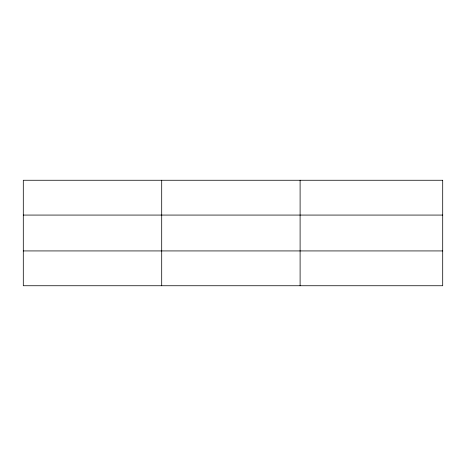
<?xml version="1.0" encoding="UTF-8"?>
<svg xmlns="http://www.w3.org/2000/svg" width="466" height="466" viewBox="0 0 466 466"><rect width="100%" height="100%" fill="white"/><g stroke="black" fill="none" stroke-linecap="round" stroke-linejoin="round"><path stroke-width="0.7" d="M161.702 180.26L161.702 285.74M300.104 180.26L300.104 285.74M23.3 215.071L442.7 215.071M23.3 250.929L442.7 250.929M442.7 180.26L442.7 285.74L23.3 285.74L23.3 180.26L442.7 180.26"/></g></svg>
